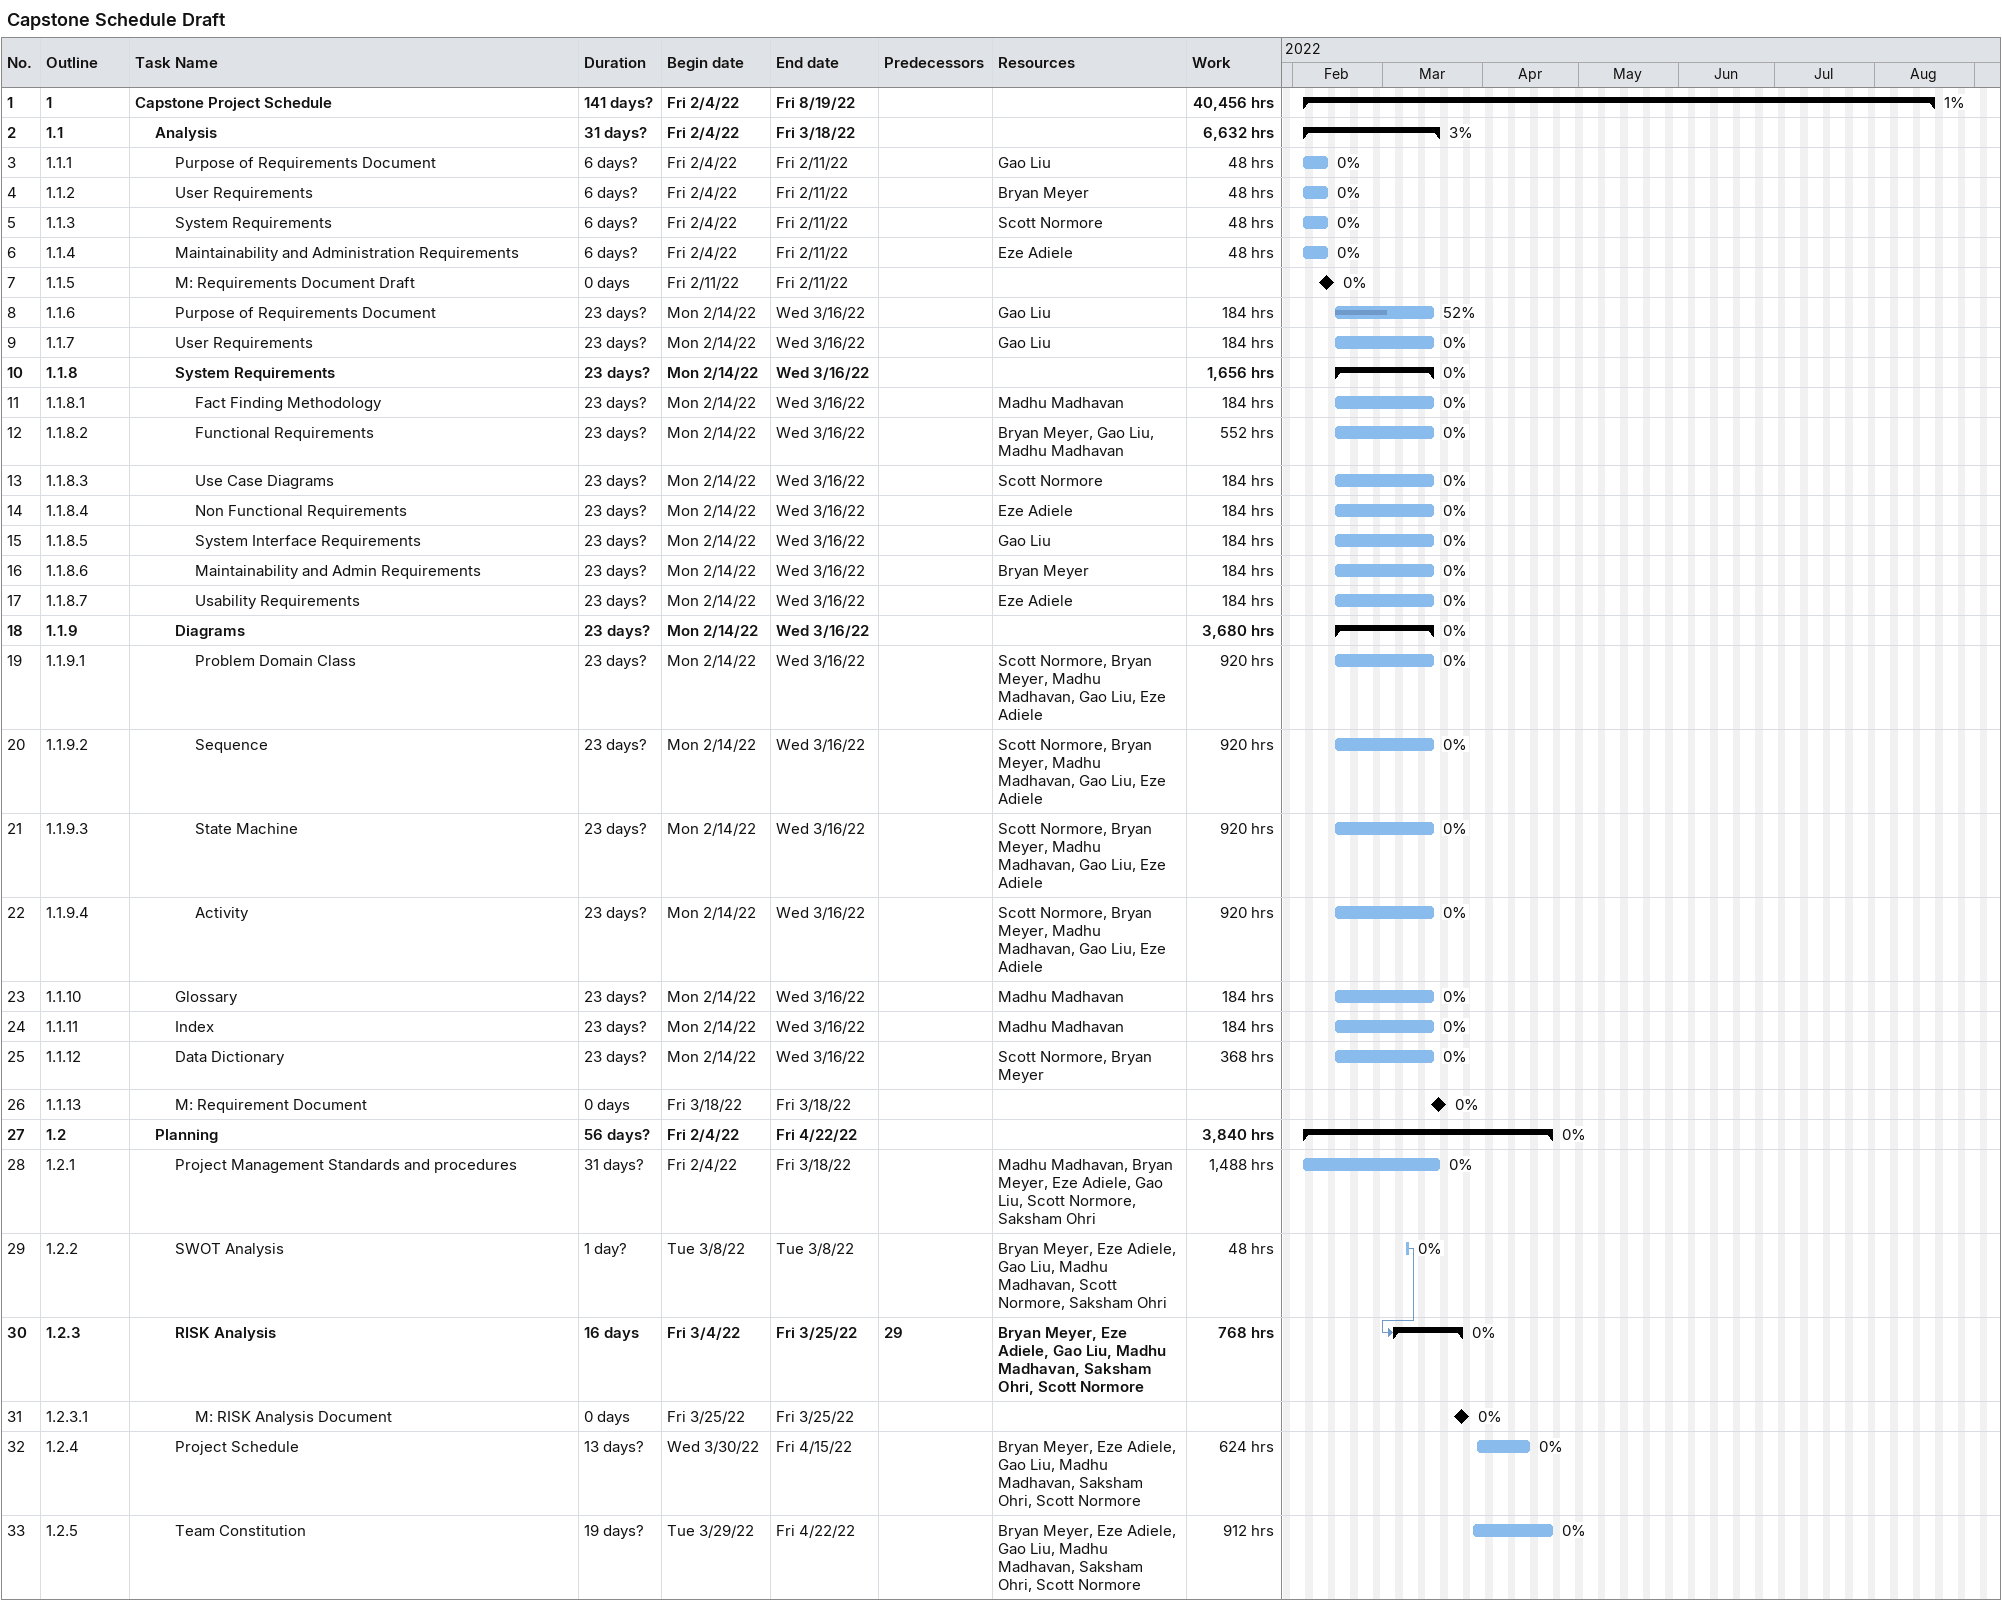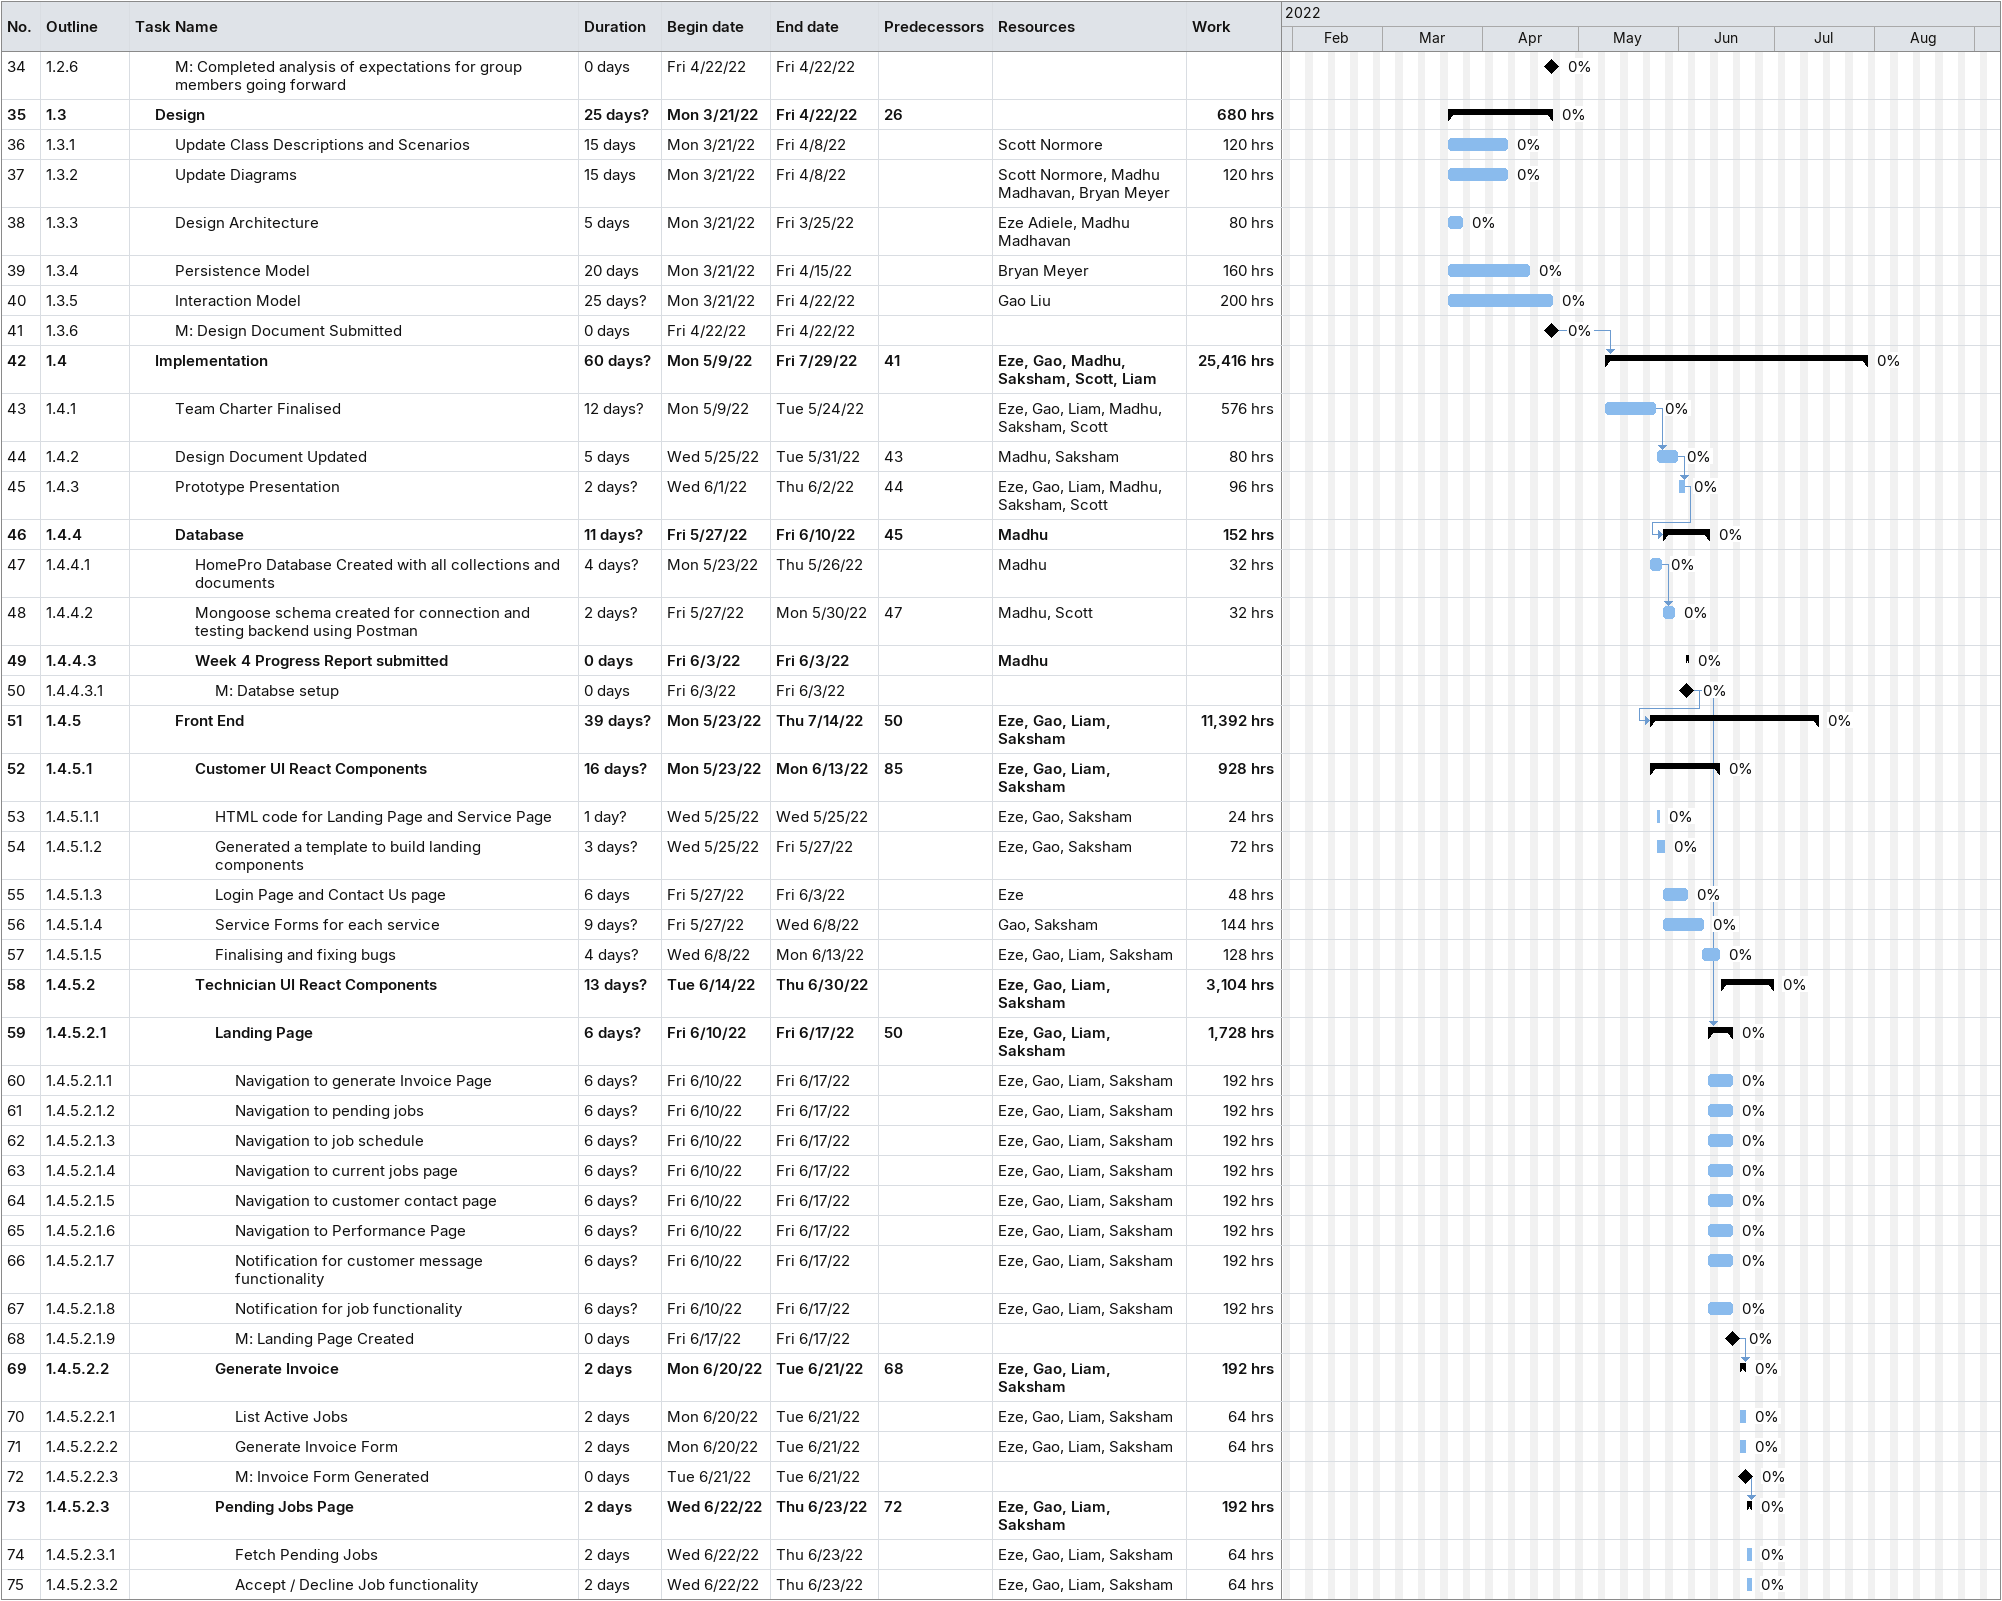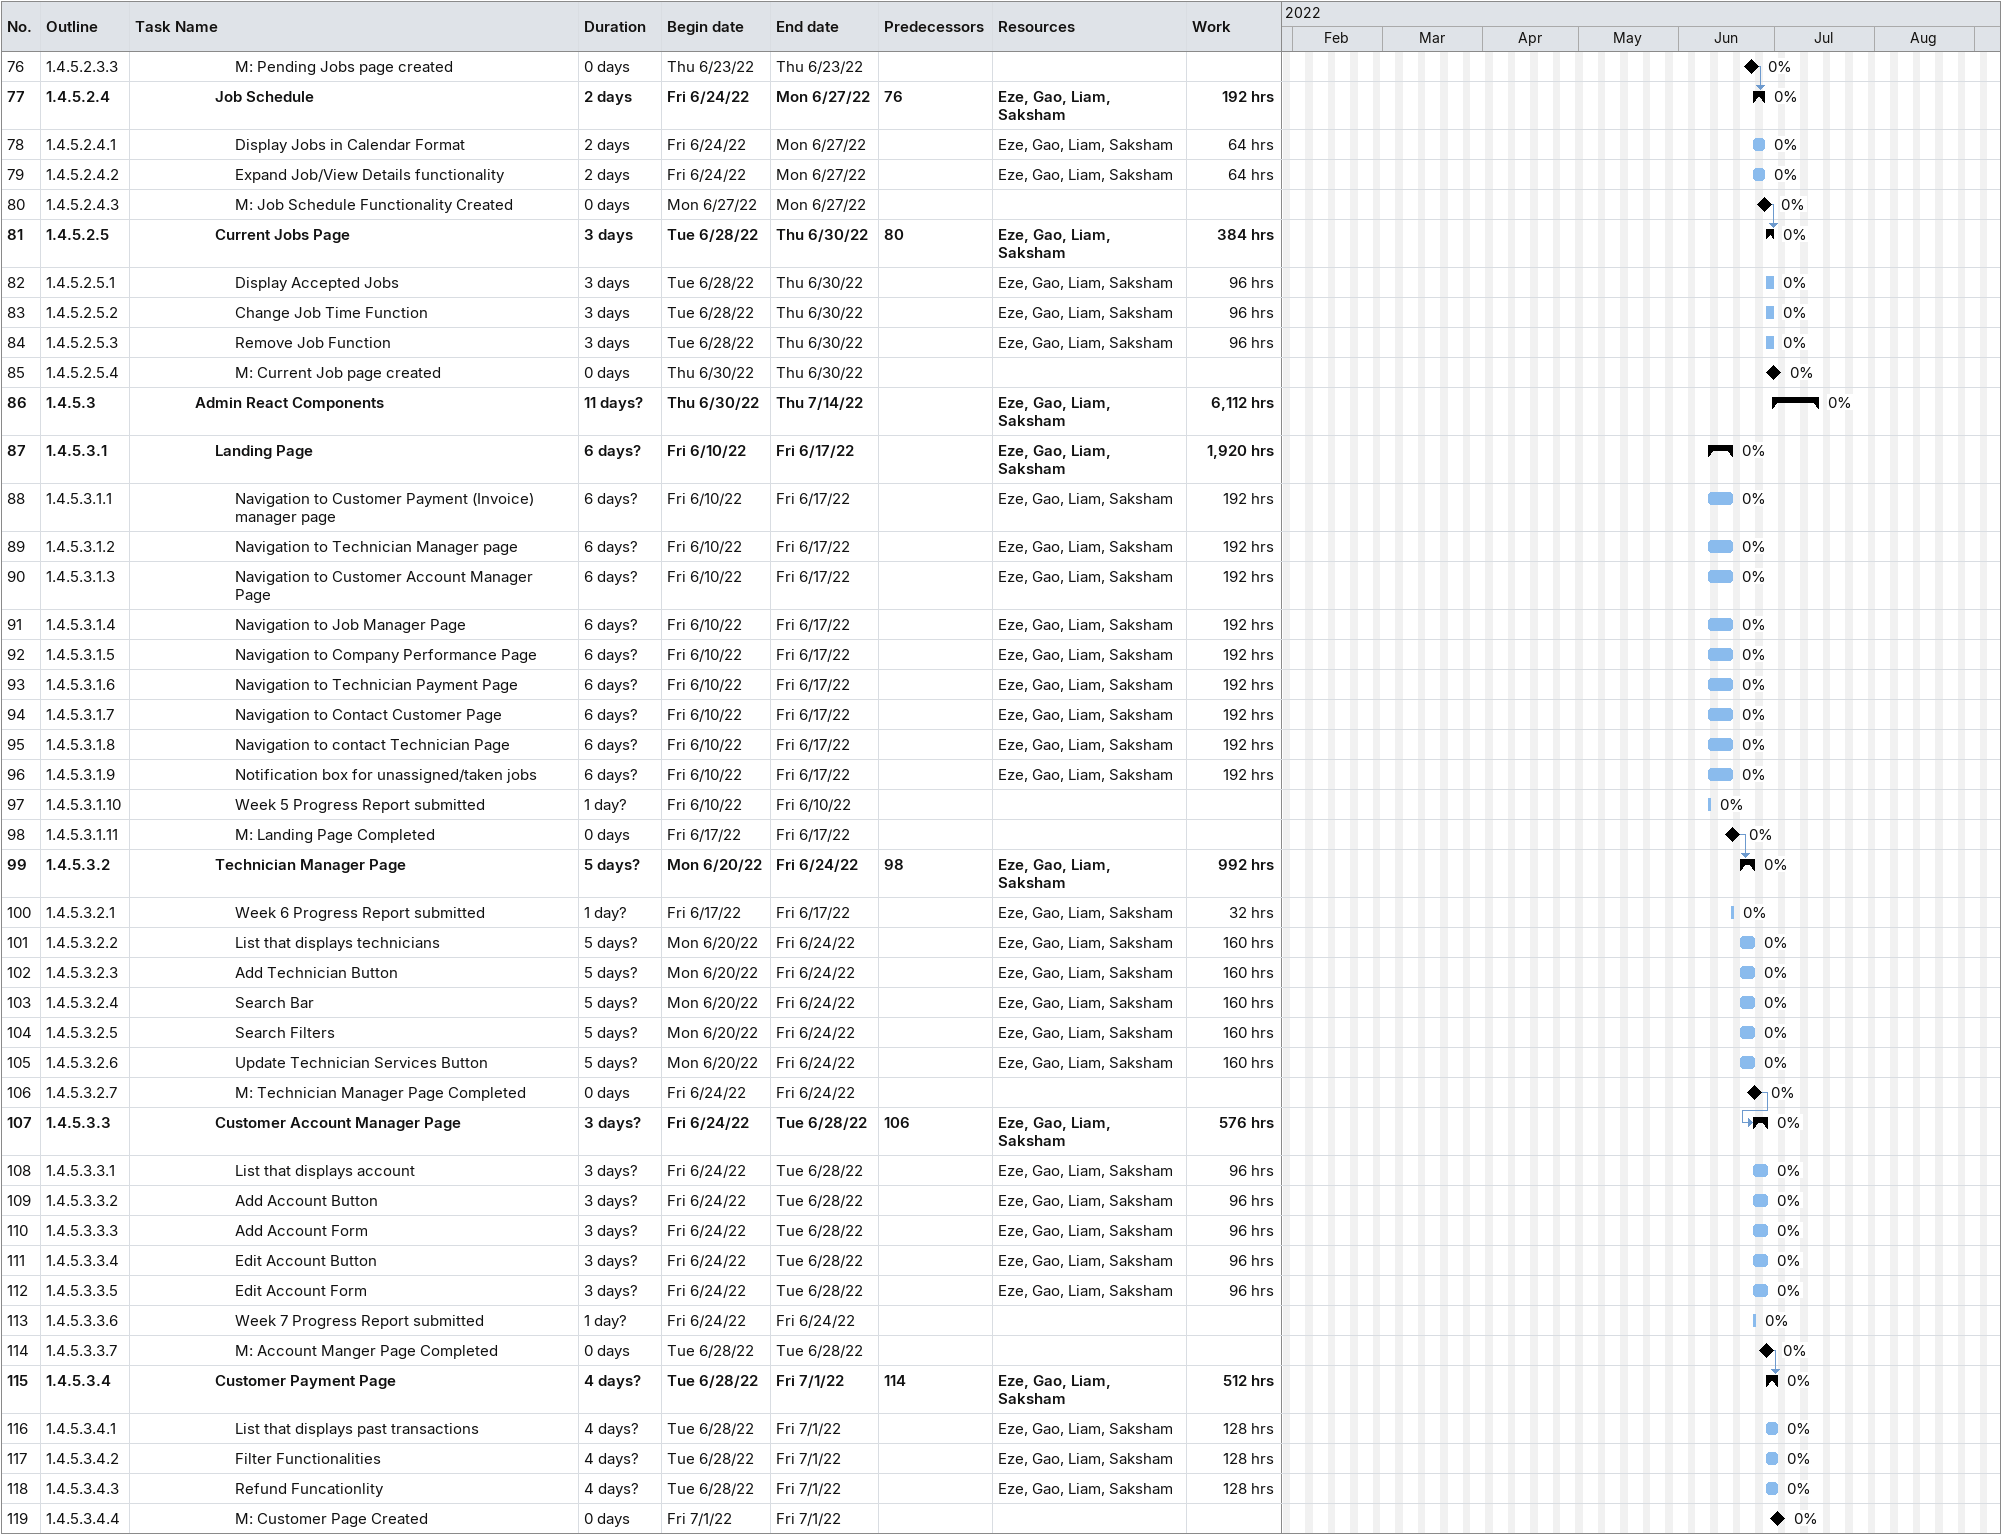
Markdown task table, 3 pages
Capstone Schedule Draft

| ID | WBS | Task | Duration | Start | Finish | Predecessors | Resources | % complete | Work (h) |
|---|---|---|---|---|---|---|---|---|---|
| 1 | 1 | **Capstone Project Schedule** | 141d? | 2022-02-04 | 2022-08-19 |  |  | 1 | 40456 |
| 2 | 1.1 | **Analysis** | 31d? | 2022-02-04 | 2022-03-18 |  |  | 3 | 6632 |
| 3 | 1.1.1 | Purpose of Requirements Document | 6d? | 2022-02-04 | 2022-02-11 |  | Gao Liu | 0 | 48 |
| 4 | 1.1.2 | User Requirements | 6d? | 2022-02-04 | 2022-02-11 |  | Bryan Meyer | 0 | 48 |
| 5 | 1.1.3 | System Requirements | 6d? | 2022-02-04 | 2022-02-11 |  | Scott Normore | 0 | 48 |
| 6 | 1.1.4 | Maintainability and Administration Requirements | 6d? | 2022-02-04 | 2022-02-11 |  | Eze Adiele | 0 | 48 |
| 7 | 1.1.5 | M: Requirements Document Draft | 0d | 2022-02-11 | 2022-02-11 |  |  | 0 |  |
| 8 | 1.1.6 | Purpose of Requirements Document | 23d? | 2022-02-14 | 2022-03-16 |  | Gao Liu | 52 | 184 |
| 9 | 1.1.7 | User Requirements | 23d? | 2022-02-14 | 2022-03-16 |  | Gao Liu | 0 | 184 |
| 10 | 1.1.8 | **System Requirements** | 23d? | 2022-02-14 | 2022-03-16 |  |  | 0 | 1656 |
| 11 | 1.1.8.1 | Fact Finding Methodology | 23d? | 2022-02-14 | 2022-03-16 |  | Madhu Madhavan | 0 | 184 |
| 12 | 1.1.8.2 | Functional Requirements | 23d? | 2022-02-14 | 2022-03-16 |  | Bryan Meyer, Gao Liu, Madhu Madhavan | 0 | 552 |
| 13 | 1.1.8.3 | Use Case Diagrams | 23d? | 2022-02-14 | 2022-03-16 |  | Scott Normore | 0 | 184 |
| 14 | 1.1.8.4 | Non Functional Requirements | 23d? | 2022-02-14 | 2022-03-16 |  | Eze Adiele | 0 | 184 |
| 15 | 1.1.8.5 | System Interface Requirements | 23d? | 2022-02-14 | 2022-03-16 |  | Gao Liu | 0 | 184 |
| 16 | 1.1.8.6 | Maintainability and Admin Requirements | 23d? | 2022-02-14 | 2022-03-16 |  | Bryan Meyer | 0 | 184 |
| 17 | 1.1.8.7 | Usability Requirements | 23d? | 2022-02-14 | 2022-03-16 |  | Eze Adiele | 0 | 184 |
| 18 | 1.1.9 | **Diagrams** | 23d? | 2022-02-14 | 2022-03-16 |  |  | 0 | 3680 |
| 19 | 1.1.9.1 | Problem Domain Class | 23d? | 2022-02-14 | 2022-03-16 |  | Scott Normore, Bryan Meyer, Madhu Madhavan, Gao Liu, Eze Adiele | 0 | 920 |
| 20 | 1.1.9.2 | Sequence | 23d? | 2022-02-14 | 2022-03-16 |  | Scott Normore, Bryan Meyer, Madhu Madhavan, Gao Liu, Eze Adiele | 0 | 920 |
| 21 | 1.1.9.3 | State Machine | 23d? | 2022-02-14 | 2022-03-16 |  | Scott Normore, Bryan Meyer, Madhu Madhavan, Gao Liu, Eze Adiele | 0 | 920 |
| 22 | 1.1.9.4 | Activity | 23d? | 2022-02-14 | 2022-03-16 |  | Scott Normore, Bryan Meyer, Madhu Madhavan, Gao Liu, Eze Adiele | 0 | 920 |
| 23 | 1.1.10 | Glossary | 23d? | 2022-02-14 | 2022-03-16 |  | Madhu Madhavan | 0 | 184 |
| 24 | 1.1.11 | Index | 23d? | 2022-02-14 | 2022-03-16 |  | Madhu Madhavan | 0 | 184 |
| 25 | 1.1.12 | Data Dictionary | 23d? | 2022-02-14 | 2022-03-16 |  | Scott Normore, Bryan Meyer | 0 | 368 |
| 26 | 1.1.13 | M: Requirement Document | 0d | 2022-03-18 | 2022-03-18 |  |  | 0 |  |
| 27 | 1.2 | **Planning** | 56d? | 2022-02-04 | 2022-04-22 |  |  | 0 | 3840 |
| 28 | 1.2.1 | Project Management Standards and procedures | 31d? | 2022-02-04 | 2022-03-18 |  | Madhu Madhavan, Bryan Meyer, Eze Adiele, Gao Liu, Scott Normore, Saksham Ohri | 0 | 1488 |
| 29 | 1.2.2 | SWOT Analysis | 1d? | 2022-03-08 | 2022-03-08 |  | Bryan Meyer, Eze Adiele, Gao Liu, Madhu Madhavan, Scott Normore, Saksham Ohri | 0 | 48 |
| 30 | 1.2.3 | **RISK Analysis** | 16d | 2022-03-04 | 2022-03-25 | 29 | Bryan Meyer, Eze Adiele, Gao Liu, Madhu Madhavan, Saksham Ohri, Scott Normore | 0 | 768 |
| 31 | 1.2.3.1 | M: RISK Analysis Document | 0d | 2022-03-25 | 2022-03-25 |  |  | 0 |  |
| 32 | 1.2.4 | Project Schedule | 13d? | 2022-03-30 | 2022-04-15 |  | Bryan Meyer, Eze Adiele, Gao Liu, Madhu Madhavan, Saksham Ohri, Scott Normore | 0 | 624 |
| 33 | 1.2.5 | Team Constitution | 19d? | 2022-03-29 | 2022-04-22 |  | Bryan Meyer, Eze Adiele, Gao Liu, Madhu Madhavan, Saksham Ohri, Scott Normore | 0 | 912 |
| 34 | 1.2.6 | M: Completed analysis of expectations for group members going forward | 0d | 2022-04-22 | 2022-04-22 |  |  | 0 |  |
| 35 | 1.3 | **Design** | 25d? | 2022-03-21 | 2022-04-22 | 26 |  | 0 | 680 |
| 36 | 1.3.1 | Update Class Descriptions and Scenarios | 15d | 2022-03-21 | 2022-04-08 |  | Scott Normore | 0 | 120 |
| 37 | 1.3.2 | Update Diagrams | 15d | 2022-03-21 | 2022-04-08 |  | Scott Normore, Madhu Madhavan, Bryan Meyer | 0 | 120 |
| 38 | 1.3.3 | Design Architecture | 5d | 2022-03-21 | 2022-03-25 |  | Eze Adiele, Madhu Madhavan | 0 | 80 |
| 39 | 1.3.4 | Persistence Model | 20d | 2022-03-21 | 2022-04-15 |  | Bryan Meyer | 0 | 160 |
| 40 | 1.3.5 | Interaction Model | 25d? | 2022-03-21 | 2022-04-22 |  | Gao Liu | 0 | 200 |
| 41 | 1.3.6 | M: Design Document Submitted | 0d | 2022-04-22 | 2022-04-22 |  |  | 0 |  |
| 42 | 1.4 | **Implementation** | 60d? | 2022-05-09 | 2022-07-29 | 41 | Eze, Gao, Madhu, Saksham, Scott, Liam | 0 | 25416 |
| 43 | 1.4.1 | Team Charter Finalised | 12d? | 2022-05-09 | 2022-05-24 |  | Eze, Gao, Liam, Madhu, Saksham, Scott | 0 | 576 |
| 44 | 1.4.2 | Design Document Updated | 5d | 2022-05-25 | 2022-05-31 | 43 | Madhu, Saksham | 0 | 80 |
| 45 | 1.4.3 | Prototype Presentation | 2d? | 2022-06-01 | 2022-06-02 | 44 | Eze, Gao, Liam, Madhu, Saksham, Scott | 0 | 96 |
| 46 | 1.4.4 | **Database** | 11d? | 2022-05-27 | 2022-06-10 | 45 | Madhu | 0 | 152 |
| 47 | 1.4.4.1 | HomePro Database Created with all collections and documents | 4d? | 2022-05-23 | 2022-05-26 |  | Madhu | 0 | 32 |
| 48 | 1.4.4.2 | Mongoose schema created for connection and testing backend using Postman | 2d? | 2022-05-27 | 2022-05-30 | 47 | Madhu, Scott | 0 | 32 |
| 49 | 1.4.4.3 | **Week 4 Progress Report submitted** | 0d | 2022-06-03 | 2022-06-03 |  | Madhu | 0 |  |
| 50 | 1.4.4.3.1 | M: Databse setup | 0d | 2022-06-03 | 2022-06-03 |  |  | 0 |  |
| 51 | 1.4.5 | **Front End** | 39d? | 2022-05-23 | 2022-07-14 | 50 | Eze, Gao, Liam, Saksham | 0 | 11392 |
| 52 | 1.4.5.1 | **Customer UI React Components** | 16d? | 2022-05-23 | 2022-06-13 | 85 | Eze, Gao, Liam, Saksham | 0 | 928 |
| 53 | 1.4.5.1.1 | HTML code for Landing Page and Service Page | 1d? | 2022-05-25 | 2022-05-25 |  | Eze, Gao, Saksham | 0 | 24 |
| 54 | 1.4.5.1.2 | Generated a template to build landing components | 3d? | 2022-05-25 | 2022-05-27 |  | Eze, Gao, Saksham | 0 | 72 |
| 55 | 1.4.5.1.3 | Login Page and Contact Us page | 6d | 2022-05-27 | 2022-06-03 |  | Eze | 0 | 48 |
| 56 | 1.4.5.1.4 | Service Forms for each service | 9d? | 2022-05-27 | 2022-06-08 |  | Gao, Saksham | 0 | 144 |
| 57 | 1.4.5.1.5 | Finalising and fixing bugs | 4d? | 2022-06-08 | 2022-06-13 |  | Eze, Gao, Liam, Saksham | 0 | 128 |
| 58 | 1.4.5.2 | **Technician UI React Components** | 13d? | 2022-06-14 | 2022-06-30 |  | Eze, Gao, Liam, Saksham | 0 | 3104 |
| 59 | 1.4.5.2.1 | **Landing Page** | 6d? | 2022-06-10 | 2022-06-17 | 50 | Eze, Gao, Liam, Saksham | 0 | 1728 |
| 60 | 1.4.5.2.1.1 | Navigation to generate Invoice Page | 6d? | 2022-06-10 | 2022-06-17 |  | Eze, Gao, Liam, Saksham | 0 | 192 |
| 61 | 1.4.5.2.1.2 | Navigation to pending jobs | 6d? | 2022-06-10 | 2022-06-17 |  | Eze, Gao, Liam, Saksham | 0 | 192 |
| 62 | 1.4.5.2.1.3 | Navigation to job schedule | 6d? | 2022-06-10 | 2022-06-17 |  | Eze, Gao, Liam, Saksham | 0 | 192 |
| 63 | 1.4.5.2.1.4 | Navigation to current jobs page | 6d? | 2022-06-10 | 2022-06-17 |  | Eze, Gao, Liam, Saksham | 0 | 192 |
| 64 | 1.4.5.2.1.5 | Navigation to customer contact page | 6d? | 2022-06-10 | 2022-06-17 |  | Eze, Gao, Liam, Saksham | 0 | 192 |
| 65 | 1.4.5.2.1.6 | Navigation to Performance Page | 6d? | 2022-06-10 | 2022-06-17 |  | Eze, Gao, Liam, Saksham | 0 | 192 |
| 66 | 1.4.5.2.1.7 | Notification for customer message functionality | 6d? | 2022-06-10 | 2022-06-17 |  | Eze, Gao, Liam, Saksham | 0 | 192 |
| 67 | 1.4.5.2.1.8 | Notification for job functionality | 6d? | 2022-06-10 | 2022-06-17 |  | Eze, Gao, Liam, Saksham | 0 | 192 |
| 68 | 1.4.5.2.1.9 | M: Landing Page Created | 0d | 2022-06-17 | 2022-06-17 |  |  | 0 |  |
| 69 | 1.4.5.2.2 | **Generate Invoice** | 2d | 2022-06-20 | 2022-06-21 | 68 | Eze, Gao, Liam, Saksham | 0 | 192 |
| 70 | 1.4.5.2.2.1 | List Active Jobs | 2d | 2022-06-20 | 2022-06-21 |  | Eze, Gao, Liam, Saksham | 0 | 64 |
| 71 | 1.4.5.2.2.2 | Generate Invoice Form | 2d | 2022-06-20 | 2022-06-21 |  | Eze, Gao, Liam, Saksham | 0 | 64 |
| 72 | 1.4.5.2.2.3 | M: Invoice Form Generated | 0d | 2022-06-21 | 2022-06-21 |  |  | 0 |  |
| 73 | 1.4.5.2.3 | **Pending Jobs Page** | 2d | 2022-06-22 | 2022-06-23 | 72 | Eze, Gao, Liam, Saksham | 0 | 192 |
| 74 | 1.4.5.2.3.1 | Fetch Pending Jobs | 2d | 2022-06-22 | 2022-06-23 |  | Eze, Gao, Liam, Saksham | 0 | 64 |
| 75 | 1.4.5.2.3.2 | Accept / Decline Job functionality | 2d | 2022-06-22 | 2022-06-23 |  | Eze, Gao, Liam, Saksham | 0 | 64 |
| 76 | 1.4.5.2.3.3 | M: Pending Jobs page created | 0d | 2022-06-23 | 2022-06-23 |  |  | 0 |  |
| 77 | 1.4.5.2.4 | **Job Schedule** | 2d | 2022-06-24 | 2022-06-27 | 76 | Eze, Gao, Liam, Saksham | 0 | 192 |
| 78 | 1.4.5.2.4.1 | Display Jobs in Calendar Format | 2d | 2022-06-24 | 2022-06-27 |  | Eze, Gao, Liam, Saksham | 0 | 64 |
| 79 | 1.4.5.2.4.2 | Expand Job/View Details functionality | 2d | 2022-06-24 | 2022-06-27 |  | Eze, Gao, Liam, Saksham | 0 | 64 |
| 80 | 1.4.5.2.4.3 | M: Job Schedule Functionality Created | 0d | 2022-06-27 | 2022-06-27 |  |  | 0 |  |
| 81 | 1.4.5.2.5 | **Current Jobs Page** | 3d | 2022-06-28 | 2022-06-30 | 80 | Eze, Gao, Liam, Saksham | 0 | 384 |
| 82 | 1.4.5.2.5.1 | Display Accepted Jobs | 3d | 2022-06-28 | 2022-06-30 |  | Eze, Gao, Liam, Saksham | 0 | 96 |
| 83 | 1.4.5.2.5.2 | Change Job Time Function | 3d | 2022-06-28 | 2022-06-30 |  | Eze, Gao, Liam, Saksham | 0 | 96 |
| 84 | 1.4.5.2.5.3 | Remove Job Function | 3d | 2022-06-28 | 2022-06-30 |  | Eze, Gao, Liam, Saksham | 0 | 96 |
| 85 | 1.4.5.2.5.4 | M: Current Job page created | 0d | 2022-06-30 | 2022-06-30 |  |  | 0 |  |
| 86 | 1.4.5.3 | **Admin React Components** | 11d? | 2022-06-30 | 2022-07-14 |  | Eze, Gao, Liam, Saksham | 0 | 6112 |
| 87 | 1.4.5.3.1 | **Landing Page** | 6d? | 2022-06-10 | 2022-06-17 |  | Eze, Gao, Liam, Saksham | 0 | 1920 |
| 88 | 1.4.5.3.1.1 | Navigation to Customer Payment (Invoice) manager page | 6d? | 2022-06-10 | 2022-06-17 |  | Eze, Gao, Liam, Saksham | 0 | 192 |
| 89 | 1.4.5.3.1.2 | Navigation to Technician Manager page | 6d? | 2022-06-10 | 2022-06-17 |  | Eze, Gao, Liam, Saksham | 0 | 192 |
| 90 | 1.4.5.3.1.3 | Navigation to Customer Account Manager Page | 6d? | 2022-06-10 | 2022-06-17 |  | Eze, Gao, Liam, Saksham | 0 | 192 |
| 91 | 1.4.5.3.1.4 | Navigation to Job Manager Page | 6d? | 2022-06-10 | 2022-06-17 |  | Eze, Gao, Liam, Saksham | 0 | 192 |
| 92 | 1.4.5.3.1.5 | Navigation to Company Performance Page | 6d? | 2022-06-10 | 2022-06-17 |  | Eze, Gao, Liam, Saksham | 0 | 192 |
| 93 | 1.4.5.3.1.6 | Navigation to Technician Payment Page | 6d? | 2022-06-10 | 2022-06-17 |  | Eze, Gao, Liam, Saksham | 0 | 192 |
| 94 | 1.4.5.3.1.7 | Navigation to Contact Customer Page | 6d? | 2022-06-10 | 2022-06-17 |  | Eze, Gao, Liam, Saksham | 0 | 192 |
| 95 | 1.4.5.3.1.8 | Navigation to contact Technician Page | 6d? | 2022-06-10 | 2022-06-17 |  | Eze, Gao, Liam, Saksham | 0 | 192 |
| 96 | 1.4.5.3.1.9 | Notification box for unassigned/taken jobs | 6d? | 2022-06-10 | 2022-06-17 |  | Eze, Gao, Liam, Saksham | 0 | 192 |
| 97 | 1.4.5.3.1.10 | Week 5 Progress Report submitted | 1d? | 2022-06-10 | 2022-06-10 |  |  | 0 |  |
| 98 | 1.4.5.3.1.11 | M: Landing Page Completed | 0d | 2022-06-17 | 2022-06-17 |  |  | 0 |  |
| 99 | 1.4.5.3.2 | **Technician Manager Page** | 5d? | 2022-06-20 | 2022-06-24 | 98 | Eze, Gao, Liam, Saksham | 0 | 992 |
| 100 | 1.4.5.3.2.1 | Week 6 Progress Report submitted | 1d? | 2022-06-17 | 2022-06-17 |  | Eze, Gao, Liam, Saksham | 0 | 32 |
| 101 | 1.4.5.3.2.2 | List that displays technicians | 5d? | 2022-06-20 | 2022-06-24 |  | Eze, Gao, Liam, Saksham | 0 | 160 |
| 102 | 1.4.5.3.2.3 | Add Technician Button | 5d? | 2022-06-20 | 2022-06-24 |  | Eze, Gao, Liam, Saksham | 0 | 160 |
| 103 | 1.4.5.3.2.4 | Search Bar | 5d? | 2022-06-20 | 2022-06-24 |  | Eze, Gao, Liam, Saksham | 0 | 160 |
| 104 | 1.4.5.3.2.5 | Search Filters | 5d? | 2022-06-20 | 2022-06-24 |  | Eze, Gao, Liam, Saksham | 0 | 160 |
| 105 | 1.4.5.3.2.6 | Update Technician Services Button | 5d? | 2022-06-20 | 2022-06-24 |  | Eze, Gao, Liam, Saksham | 0 | 160 |
| 106 | 1.4.5.3.2.7 | M: Technician Manager Page Completed | 0d | 2022-06-24 | 2022-06-24 |  |  | 0 |  |
| 107 | 1.4.5.3.3 | **Customer Account Manager Page** | 3d? | 2022-06-24 | 2022-06-28 | 106 | Eze, Gao, Liam, Saksham | 0 | 576 |
| 108 | 1.4.5.3.3.1 | List that displays account | 3d? | 2022-06-24 | 2022-06-28 |  | Eze, Gao, Liam, Saksham | 0 | 96 |
| 109 | 1.4.5.3.3.2 | Add Account Button | 3d? | 2022-06-24 | 2022-06-28 |  | Eze, Gao, Liam, Saksham | 0 | 96 |
| 110 | 1.4.5.3.3.3 | Add Account Form | 3d? | 2022-06-24 | 2022-06-28 |  | Eze, Gao, Liam, Saksham | 0 | 96 |
| 111 | 1.4.5.3.3.4 | Edit Account Button | 3d? | 2022-06-24 | 2022-06-28 |  | Eze, Gao, Liam, Saksham | 0 | 96 |
| 112 | 1.4.5.3.3.5 | Edit Account Form | 3d? | 2022-06-24 | 2022-06-28 |  | Eze, Gao, Liam, Saksham | 0 | 96 |
| 113 | 1.4.5.3.3.6 | Week 7 Progress Report submitted | 1d? | 2022-06-24 | 2022-06-24 |  |  | 0 |  |
| 114 | 1.4.5.3.3.7 | M: Account Manger Page Completed | 0d | 2022-06-28 | 2022-06-28 |  |  | 0 |  |
| 115 | 1.4.5.3.4 | **Customer Payment Page** | 4d? | 2022-06-28 | 2022-07-01 | 114 | Eze, Gao, Liam, Saksham | 0 | 512 |
| 116 | 1.4.5.3.4.1 | List that displays past transactions | 4d? | 2022-06-28 | 2022-07-01 |  | Eze, Gao, Liam, Saksham | 0 | 128 |
| 117 | 1.4.5.3.4.2 | Filter Functionalities | 4d? | 2022-06-28 | 2022-07-01 |  | Eze, Gao, Liam, Saksham | 0 | 128 |
| 118 | 1.4.5.3.4.3 | Refund Funcationlity | 4d? | 2022-06-28 | 2022-07-01 |  | Eze, Gao, Liam, Saksham | 0 | 128 |
| 119 | 1.4.5.3.4.4 | M: Customer Page Created | 0d | 2022-07-01 | 2022-07-01 |  |  | 0 |  |
